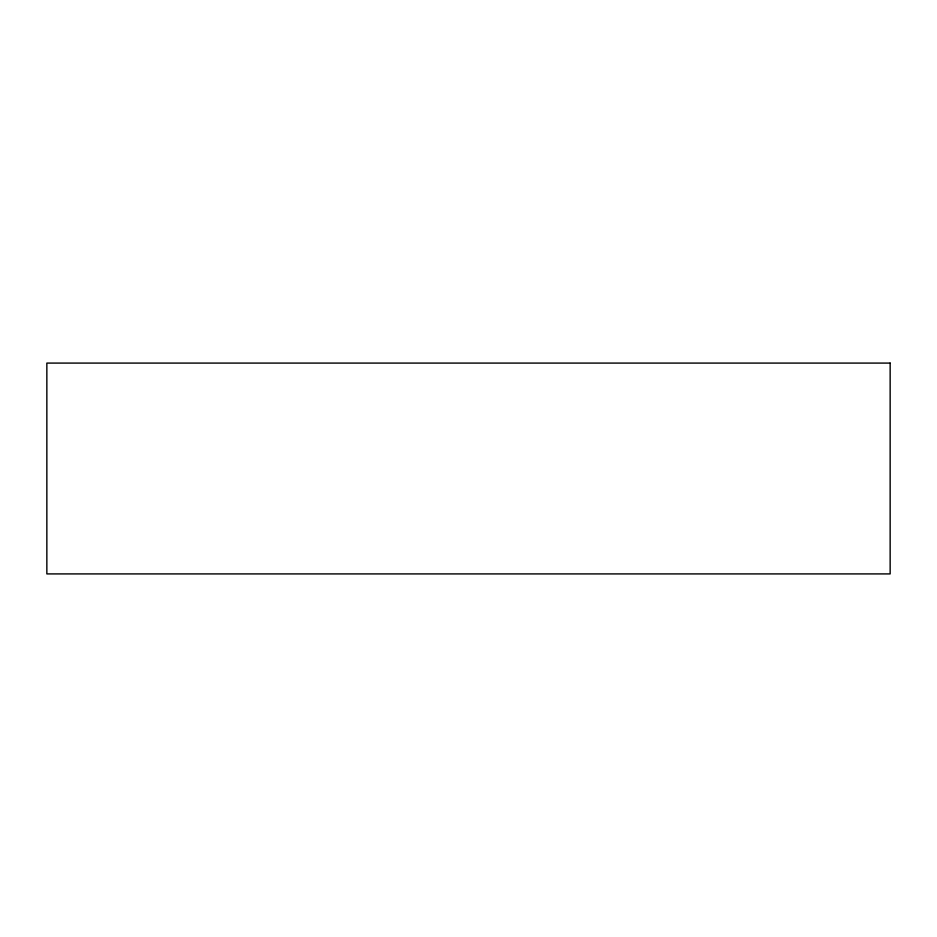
<?xml version="1.0" encoding="UTF-8"?>
<svg xmlns="http://www.w3.org/2000/svg" width="937" height="937" viewBox="0 0 937 937"><rect width="100%" height="100%" fill="white"/><g stroke="black" fill="none" stroke-linecap="round" stroke-linejoin="round"><path stroke-width="1.41" d="M890.15 363.087L46.85 363.087L46.85 573.912L890.15 573.912L890.15 363.087"/></g></svg>
